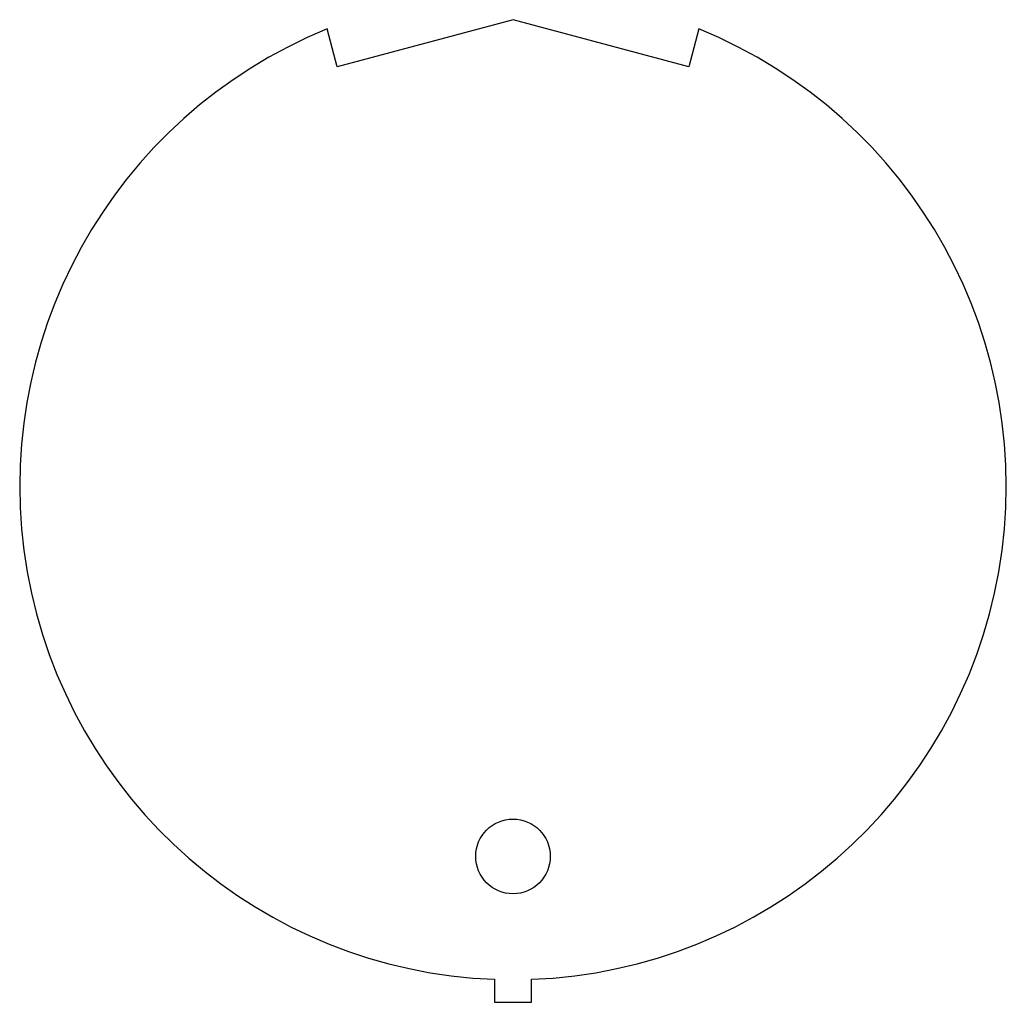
# Model space of a CAD drawing. Header units: millimetres. Extents: x -39.6 to 39.7, y -41.5 to 37.5.
import ezdxf

# ---------------------------------------------------------------- set-up
doc = ezdxf.new("R2010")
doc.units = ezdxf.units.MM
doc.layers.get('0').update_dxf_attribs({"linetype": 'CONTINUOUS'})

msp = doc.modelspace()

# ---------------------------------------------------------------- linework, layer by layer
msp.add_lwpolyline([(-14.134, 33.681), (-14.949, 36.724, 0.807488), (-1.5, -39.622), (-1.5, -41.466), (1.5, -41.466), (1.5, -39.622, 0.807488), (14.949, 36.724), (14.134, 33.681), (0, 37.468)], format="xyb", close=True)
msp.add_circle((0, -29.75), 3)

doc.saveas('drawing.dxf')
